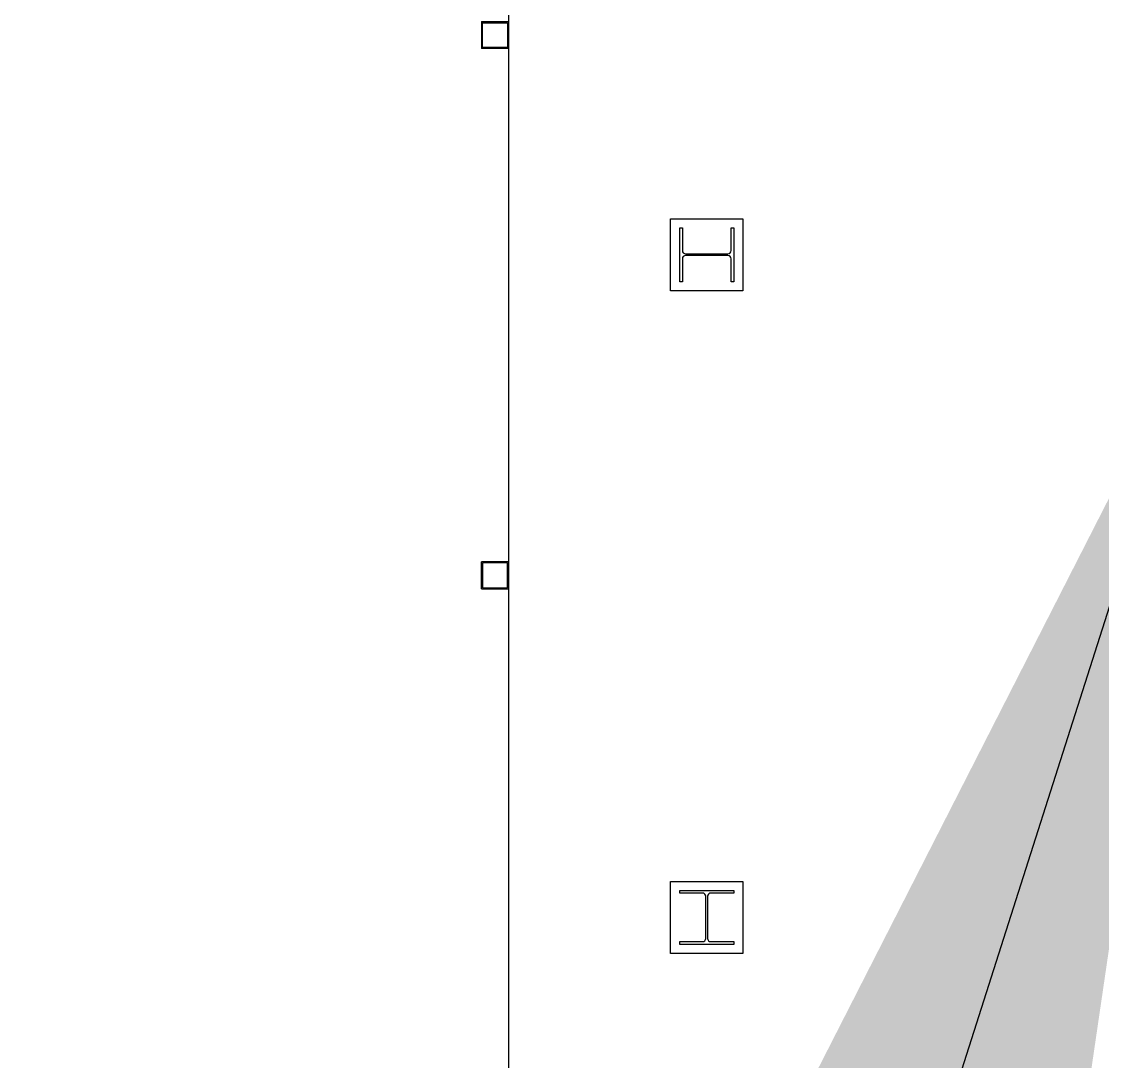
# Model space of a CAD drawing. Header units: millimetres. Extents: x 2448621 to 2484291, y -423869 to -398639.
# Drawn here: x 2479648 to 2479828, y -401216.4 to -401043.1 of the extents above; entities that cross this region are included whole.
import ezdxf

# ---------------------------------------------------------------- set-up
doc = ezdxf.new("R2010")
doc.units = ezdxf.units.MM
doc.header["$LTSCALE"] = 30
doc.layers.add('C_TEXT_01', color=2, linetype='Continuous')
doc.layers.add('DIM-SCALE', color=7, linetype='Continuous')
doc.styles.add('Arial', font='arial.ttf')
doc.dimstyles.new('일반도면_0050', dxfattribs={"dimtxt": 200, "dimasz": 200, "dimexe": 50, "dimexo": 250, "dimgap": 75, "dimtad": 1, "dimdec": 0, "dimzin": 0, "dimdsep": 46, "dimtxsty": 'Arial', "dimcen": -250, "dimclrd": 7, "dimclre": 7, "dimclrt": 2, "dimadec": 0, "dimazin": 0, "dimtfac": 1, "dimtdec": 0, "dimtix": 1, "dimtmove": 2, "dimatfit": 3, "dimfxl": 1, "dimtolj": 1, "dimtzin": 0, "dimarcsym": 0})

# ---------------------------------------------------------------- blocks, each defined once
blk = doc.blocks.new('KEY PLAN_NEW')
h = blk.add_hatch()
h.set_pattern_fill('ANSI31', color=253, scale=2)
h.set_pattern_definition([(45, (-1396.921, -1800.0236), (-4.490128, 4.490128), [])])
edge = h.paths.add_edge_path()
edge.add_line((-2006.86, -1075.94), (-2006.86, -1091.94))
edge.add_line((-2006.86, -1091.94), (-2067.86, -1091.94))
edge.add_line((-2067.86, -1091.94), (-2067.86, -1375.94))
edge.add_line((-2067.86, -1375.94), (-2006.86, -1375.94))
edge.add_line((-2006.86, -1375.94), (-2006.86, -1391.94))
edge.add_line((-2006.86, -1391.94), (-2007.86, -1391.94))
edge.add_line((-2007.86, -1391.94), (-2007.86, -1488.94))
edge.add_line((-2007.86, -1488.94), (-2008.31, -1488.94))
edge.add_arc((-2028.72, -1493.5), 20.91, 12.5777, 76.5787)
edge.add_line((-2023.86, -1473.16), (-2023.86, -1391.94))
edge.add_line((-2023.86, -1391.94), (-2247.86, -1391.94))
edge.add_line((-2247.86, -1391.94), (-2247.86, -1488.94))
edge.add_line((-2247.86, -1488.94), (-2263.86, -1488.94))
edge.add_line((-2263.86, -1488.94), (-2263.86, -1452.18))
edge.add_line((-2263.86, -1452.18), (-2549.86, -1452.18))
edge.add_line((-2549.86, -1452.18), (-2549.86, -1488.94))
edge.add_line((-2549.86, -1488.94), (-2565.86, -1488.94))
edge.add_line((-2565.86, -1488.94), (-2565.86, -1427.94))
edge.add_line((-2565.86, -1427.94), (-2720.86, -1427.94))
edge.add_line((-2720.86, -1427.94), (-2720.86, -1411.94))
edge.add_line((-2720.86, -1411.94), (-2623.86, -1411.94))
edge.add_line((-2623.86, -1411.94), (-2623.86, -1075.94))
edge.add_line((-2623.86, -1075.94), (-2563.86, -1075.94))
edge.add_line((-2563.86, -1075.94), (-2563.86, -1071.94))
edge.add_line((-2563.86, -1071.94), (-2547.86, -1071.94))
edge.add_line((-2547.86, -1071.94), (-2547.86, -1091.94))
edge.add_line((-2547.86, -1091.94), (-2607.86, -1091.94))
edge.add_line((-2607.86, -1091.94), (-2607.86, -1411.94))
edge.add_line((-2607.86, -1411.94), (-2549.86, -1411.94))
edge.add_line((-2549.86, -1411.94), (-2549.86, -1436.18))
edge.add_line((-2549.86, -1436.18), (-2263.86, -1436.18))
edge.add_line((-2263.86, -1436.18), (-2263.86, -1375.94))
edge.add_line((-2263.86, -1375.94), (-2083.86, -1375.94))
edge.add_line((-2083.86, -1375.94), (-2083.86, -1075.94))
edge.add_line((-2083.86, -1075.94), (-2006.86, -1075.94))
at = {"color": 253}
for p, q in [((-2543.86, -1075.5, 46), (-2543.86, -1368.38, 46)), ((-2546.86, -1250.44, 46), (-2546.86, -1253.44, 46)), ((-2546.86, -1250.44, 46), (-2543.86, -1250.44, 46)), ((-2546.74, -1253.32, 46), (-2546.74, -1250.56, 46)), ((-2546.74, -1250.56, 46), (-2543.98, -1250.56, 46)), ((-2543.98, -1250.56, 46), (-2543.98, -1253.32, 46)), ((-2543.98, -1250.56, 46), (-2543.98, -1253.32, 46)), ((-2543.86, -1253.44, 46), (-2546.86, -1253.44, 46)), ((-2543.98, -1253.32, 46), (-2546.74, -1253.32, 46)), ((-2546.86, -1313.44, 46), (-2546.86, -1310.44, 46)), ((-2543.86, -1310.44, 46), (-2546.86, -1310.44, 46)), ((-2543.98, -1310.56, 46), (-2546.74, -1310.56, 46)), ((-2546.74, -1310.56, 46), (-2546.74, -1313.32, 46)), ((-2543.98, -1313.32, 46), (-2543.98, -1310.56, 46)), ((-2543.98, -1313.32, 46), (-2543.98, -1310.56, 46)), ((-2546.86, -1313.44, 46), (-2543.86, -1313.44, 46)), ((-2546.74, -1313.32, 46), (-2543.98, -1313.32, 46))]:
    blk.add_line(p, q, dxfattribs=at)
at = {"layer": 'C_TEXT_01', "color": 253, "elevation": 46}
for points in [[(-2525.86, -1272.34), (-2517.86, -1272.34), (-2517.86, -1280.34), (-2525.86, -1280.34)], [(-2525.86, -1353.94), (-2525.86, -1345.94), (-2517.86, -1345.94), (-2517.86, -1353.94)]]:
    blk.add_lwpolyline(points, close=True, dxfattribs=at)
for points in [[(-2524.86, -1276.34), (-2524.86, -1273.34), (-2524.56, -1273.34), (-2524.56, -1275.88, 0.414214), (-2524.2, -1276.24), (-2519.52, -1276.24, 0.414214), (-2519.16, -1275.88), (-2519.16, -1273.34), (-2518.86, -1273.34), (-2518.86, -1279.34), (-2519.16, -1279.34), (-2519.16, -1276.8, 0.414214), (-2519.52, -1276.44), (-2524.2, -1276.44, 0.414214), (-2524.56, -1276.8), (-2524.56, -1279.34), (-2524.86, -1279.34), (-2524.86, -1276.34)], [(-2521.86, -1352.94), (-2524.86, -1352.94), (-2524.86, -1352.64), (-2522.32, -1352.64, 0.414214), (-2521.96, -1352.28), (-2521.96, -1347.6, 0.414214), (-2522.32, -1347.24), (-2524.86, -1347.24), (-2524.86, -1346.94), (-2518.86, -1346.94), (-2518.86, -1347.24), (-2521.4, -1347.24, 0.414214), (-2521.76, -1347.6), (-2521.76, -1352.28, 0.414214), (-2521.4, -1352.64), (-2518.86, -1352.64), (-2518.86, -1352.94), (-2521.86, -1352.94)]]:
    blk.add_lwpolyline(points, format="xyb", dxfattribs=at)

msp = doc.modelspace()

# ---------------------------------------------------------------- block references
at = {"xscale": 1.5, "yscale": 1.5, "zscale": 1.5}
msp.add_blockref('KEY PLAN_NEW', (2483544.88, -399167.45), dxfattribs=at)

# ---------------------------------------------------------------- leaders
at = {"layer": 'DIM-SCALE'}
msp.add_leader([(2479844.54, -401092.22, -217.61), (2479335.33, -402690.04, -217.61), (2479155.33, -402690.04, -217.61)], dimstyle='일반도면_0050', override={"dimclrd": 1}, dxfattribs=at)

doc.saveas('drawing.dxf')
